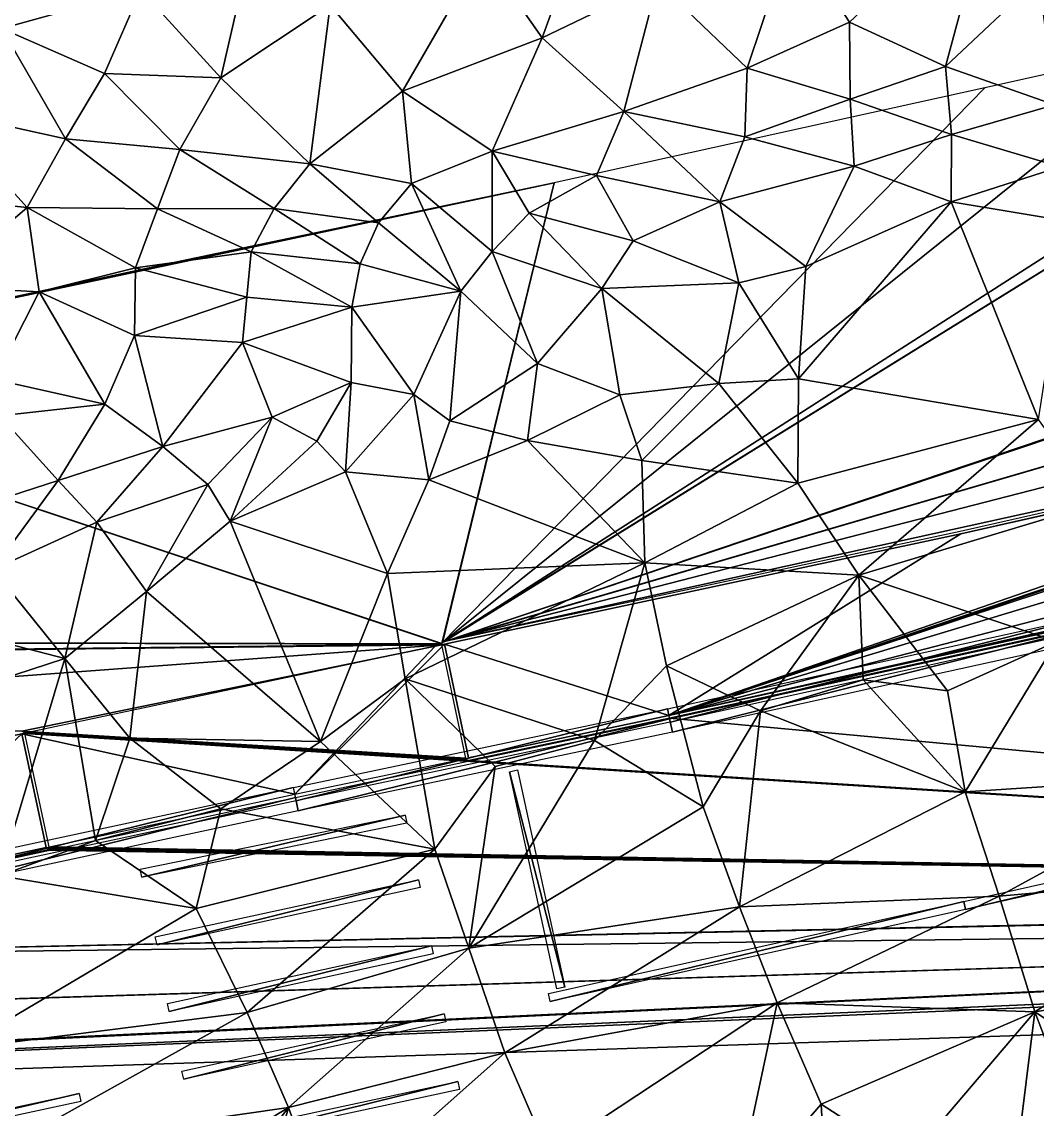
# Model space of a CAD drawing. Header units: metres. Extents: x -113 to 180, y -133 to 86.
# Drawn here: x 63 to 77.9, y 33.37 to 49.33 of the extents above; entities that cross this region are included whole.
import ezdxf

# ---------------------------------------------------------------- set-up
doc = ezdxf.new("R2010")
doc.units = ezdxf.units.M
for name, color, linetype, true_color in [('ACERA', 7, 'Continuous', 0xb9b3a6), ('ASFALTO', 7, 'Continuous', 0x4a4b4e), ('BORDILLO', 7, 'Continuous', 0xcfcac0), ('MARCA_VIAL', 7, 'Continuous', 0xe8e6e0), ('PODOTACTIL', 7, 'Continuous', 0xc7bda4), ('TERRENO', 7, 'Continuous', 0x9a9179)]:
    doc.layers.add(name, color=color, linetype=linetype, true_color=true_color)

msp = doc.modelspace()

# ---------------------------------------------------------------- linework, layer by layer
at = {"layer": 'ACERA'}
for points in [[(72.493, 39.149, 73.872), (109.558, 50.358, 71.788), (126.508, 57.016, 70.948)], [(91.573, 45.543, 72.929), (72.493, 39.149, 73.872), (126.508, 57.016, 70.948)], [(72.493, 39.149, 73.872), (96.03, 45.254, 72.53), (109.558, 50.358, 71.788)], [(91.573, 45.543, 72.929), (89.663, 44.953, 72.93), (72.493, 39.149, 73.872)], [(72.493, 39.149, 73.872), (87.307, 42.461, 72.983), (96.03, 45.254, 72.53)], [(89.663, 44.953, 72.93), (86.531, 44.006, 73.077), (72.493, 39.149, 73.872)], [(86.531, 44.006, 73.077), (76.778, 41.818, 73.64), (72.493, 39.149, 73.872)], [(86.531, 44.006, 73.077), (84.619, 43.594, 73.141), (76.778, 41.818, 73.64)], [(76.778, 41.818, 73.51), (84.619, 43.594, 73.011), (84.619, 43.594, 73.141)], [(76.778, 41.818, 73.51), (84.619, 43.594, 73.141), (76.778, 41.818, 73.64)], [(72.493, 39.149, 73.872), (81.884, 41.225, 73.33), (87.307, 42.461, 72.983)], [(76.778, 41.818, 73.64), (69.201, 40.196, 74.095), (72.493, 39.149, 73.872)], [(69.201, 40.196, 73.965), (76.778, 41.818, 73.51), (76.778, 41.818, 73.64)], [(69.201, 40.196, 73.965), (76.778, 41.818, 73.64), (69.201, 40.196, 74.095)], [(72.493, 39.149, 73.872), (78.861, 40.551, 73.524), (81.884, 41.225, 73.33)], [(78.861, 40.551, 73.394), (72.493, 39.149, 73.742), (72.493, 39.149, 73.872)], [(78.861, 40.551, 73.394), (72.493, 39.149, 73.872), (78.861, 40.551, 73.524)], [(69.201, 40.196, 74.095), (69.551, 38.531, 73.973), (72.493, 39.149, 73.872)], [(69.551, 38.531, 73.843), (69.201, 40.196, 73.965), (69.201, 40.196, 74.095)], [(69.551, 38.531, 73.843), (69.201, 40.196, 74.095), (69.551, 38.531, 73.973)], [(72.493, 39.149, 73.742), (69.551, 38.531, 73.843), (69.551, 38.531, 73.973)], [(72.493, 39.149, 73.742), (69.551, 38.531, 73.973), (72.493, 39.149, 73.872)], [(60.587, 36.622, 74.477), (63.352, 37.214, 74.33), (62.996, 38.88, 74.355)], [(60.587, 36.622, 74.477), (62.996, 38.88, 74.355), (62.126, 38.695, 74.422)], [(62.126, 38.695, 74.292), (62.996, 38.88, 74.225), (62.996, 38.88, 74.355)], [(62.126, 38.695, 74.292), (62.996, 38.88, 74.355), (62.126, 38.695, 74.422)], [(62.996, 38.88, 74.225), (63.352, 37.214, 74.2), (63.352, 37.214, 74.33)], [(62.996, 38.88, 74.225), (63.352, 37.214, 74.33), (62.996, 38.88, 74.355)], [(63.352, 37.214, 74.2), (60.587, 36.622, 74.347), (60.587, 36.622, 74.477)], [(63.352, 37.214, 74.2), (60.587, 36.622, 74.477), (63.352, 37.214, 74.33)], [(89.225, 35.364, 72.967), (85.934, 34.687, 73.16), (76.929, 32.656, 73.734)], [(89.225, 35.364, 72.967), (76.929, 32.656, 73.734), (89.4, 34.059, 73.035)], [(85.934, 34.687, 73.16), (81.741, 33.751, 73.442), (76.929, 32.656, 73.734)], [(71.22, 31.409, 73.997), (71.516, 30.067, 74.223), (89.4, 34.059, 73.035)], [(76.929, 32.656, 73.734), (71.22, 31.409, 73.997), (89.4, 34.059, 73.035)], [(71.516, 30.067, 74.223), (75.07, 30.85, 74.004), (89.4, 34.059, 73.035)], [(75.07, 30.85, 73.874), (89.4, 34.059, 72.905), (89.4, 34.059, 73.035)], [(75.07, 30.85, 73.874), (89.4, 34.059, 73.035), (75.07, 30.85, 74.004)], [(81.741, 33.751, 73.312), (76.929, 32.656, 73.604), (76.929, 32.656, 73.734)], [(81.741, 33.751, 73.312), (76.929, 32.656, 73.734), (81.741, 33.751, 73.442)]]:
    msp.add_3dface(points, dxfattribs=at)
at = {"layer": 'ASFALTO'}
for points in [[(145.291, 65.938, 69.79), (85.281, 50.203, 72.612), (69.189, 40.234, 73.977)], [(145.291, 65.938, 69.79), (69.189, 40.234, 73.977), (141.221, 64.462, 69.947)], [(69.189, 40.234, 73.977), (141.013, 64.384, 69.964), (141.221, 64.462, 69.947)], [(69.189, 40.234, 73.977), (106.132, 51.022, 71.98), (141.013, 64.384, 69.964)], [(69.189, 40.234, 73.977), (141.013, 64.384, 69.964), (141.013, 64.384, 69.964)], [(69.189, 40.234, 73.977), (69.192, 40.235, 73.977), (106.132, 51.022, 71.98)], [(69.192, 40.235, 73.977), (95.003, 46.88, 72.57), (106.132, 51.022, 71.98)], [(85.281, 50.203, 72.612), (84.447, 50.011, 72.617), (69.178, 40.229, 73.978)], [(85.281, 50.203, 72.612), (69.178, 40.229, 73.978), (69.181, 40.231, 73.978)], [(85.281, 50.203, 72.612), (69.181, 40.231, 73.978), (69.185, 40.233, 73.978)], [(85.281, 50.203, 72.612), (69.185, 40.233, 73.978), (69.189, 40.234, 73.977)], [(84.447, 50.011, 72.617), (80.128, 49.03, 72.812), (69.178, 40.229, 73.978)], [(80.128, 49.03, 72.812), (77.13, 48.362, 73.035), (69.175, 40.226, 73.978)], [(80.128, 49.03, 72.812), (69.175, 40.226, 73.978), (69.178, 40.229, 73.978)], [(77.13, 48.362, 73.035), (70.811, 46.97, 73.676), (69.172, 40.224, 73.978)], [(77.13, 48.362, 73.035), (69.172, 40.224, 73.978), (69.175, 40.226, 73.978)], [(70.811, 46.97, 73.676), (58.889, 44.44, 74.603), (57.414, 44.115, 74.412)], [(70.811, 46.97, 73.676), (57.414, 44.115, 74.412), (69.162, 40.207, 73.979)], [(70.811, 46.97, 73.676), (65.343, 45.821, 74.331), (58.889, 44.44, 74.603)], [(70.811, 46.97, 73.676), (69.162, 40.207, 73.979), (69.164, 40.211, 73.979)], [(70.811, 46.97, 73.676), (69.164, 40.211, 73.979), (69.165, 40.214, 73.979)], [(70.811, 46.97, 73.676), (69.165, 40.214, 73.979), (69.167, 40.218, 73.979)], [(70.811, 46.97, 73.676), (69.167, 40.218, 73.979), (69.169, 40.221, 73.979)], [(70.811, 46.97, 73.676), (69.169, 40.221, 73.979), (69.172, 40.224, 73.978)], [(69.192, 40.235, 73.977), (84.611, 43.633, 73.023), (95.003, 46.88, 72.57)], [(57.414, 44.115, 74.412), (29.911, 40.284, 75.798), (69.161, 40.203, 73.979)], [(57.414, 44.115, 74.412), (69.161, 40.203, 73.979), (69.162, 40.207, 73.979)], [(69.192, 40.235, 73.977), (76.77, 41.857, 73.521), (84.611, 43.633, 73.023)], [(69.192, 40.235, 73.977), (84.611, 43.633, 73.023), (84.611, 43.633, 73.023)], [(78.87, 40.512, 73.4), (72.502, 39.11, 73.75), (100.129, 36.556, 72.17)], [(29.911, 40.284, 75.798), (27.309, 39.717, 75.939), (69.161, 40.195, 73.979)], [(29.911, 40.284, 75.798), (69.161, 40.195, 73.979), (69.161, 40.199, 73.979)], [(29.911, 40.284, 75.798), (69.161, 40.199, 73.979), (69.161, 40.203, 73.979)], [(69.161, 40.192, 73.979), (69.161, 40.195, 73.979), (27.309, 39.717, 75.939)], [(69.162, 40.188, 73.979), (69.161, 40.192, 73.979), (27.309, 39.717, 75.939)], [(69.162, 40.188, 73.979), (27.309, 39.717, 75.939), (56.078, 39.22, 74.678)], [(69.162, 40.188, 73.979), (56.078, 39.22, 74.678), (56.082, 39.22, 74.677)], [(69.162, 40.188, 73.979), (56.082, 39.22, 74.677), (56.086, 39.22, 74.677)], [(69.162, 40.188, 73.979), (56.086, 39.22, 74.677), (62.999, 38.92, 74.238)], [(69.511, 38.522, 73.858), (69.162, 40.188, 73.979), (62.999, 38.92, 74.238)], [(56.086, 39.22, 74.677), (62.995, 38.92, 74.238), (62.999, 38.92, 74.238)], [(72.502, 39.109, 73.75), (69.559, 38.491, 73.852), (100.129, 36.556, 72.17)], [(72.502, 39.11, 73.75), (72.502, 39.109, 73.75), (100.129, 36.556, 72.17)], [(69.512, 38.519, 73.858), (69.511, 38.522, 73.858), (62.999, 38.92, 74.238)], [(69.514, 38.515, 73.857), (69.512, 38.519, 73.858), (62.999, 38.92, 74.238)], [(69.515, 38.511, 73.857), (69.514, 38.515, 73.857), (62.999, 38.92, 74.238)], [(69.517, 38.508, 73.857), (69.515, 38.511, 73.857), (62.999, 38.92, 74.238)], [(69.52, 38.505, 73.856), (69.517, 38.508, 73.857), (62.999, 38.92, 74.238)], [(69.523, 38.502, 73.856), (69.52, 38.505, 73.856), (62.999, 38.92, 74.238)], [(69.525, 38.499, 73.855), (69.523, 38.502, 73.856), (62.999, 38.92, 74.238)], [(69.529, 38.497, 73.855), (69.525, 38.499, 73.855), (62.999, 38.92, 74.238)], [(69.532, 38.495, 73.854), (69.529, 38.497, 73.855), (62.999, 38.92, 74.238)], [(69.536, 38.493, 73.854), (69.532, 38.495, 73.854), (62.999, 38.92, 74.238)], [(69.539, 38.492, 73.854), (69.536, 38.493, 73.854), (62.999, 38.92, 74.238)], [(69.543, 38.491, 73.853), (69.539, 38.492, 73.854), (62.999, 38.92, 74.238)], [(69.547, 38.491, 73.853), (69.543, 38.491, 73.853), (62.999, 38.92, 74.238)], [(69.547, 38.491, 73.853), (62.999, 38.92, 74.238), (63.003, 38.919, 74.237)], [(69.547, 38.491, 73.853), (63.003, 38.919, 74.237), (63.007, 38.918, 74.237)], [(69.547, 38.491, 73.853), (63.007, 38.918, 74.237), (63.011, 38.917, 74.237)], [(69.547, 38.491, 73.853), (63.011, 38.917, 74.237), (63.014, 38.915, 74.236)], [(69.547, 38.491, 73.853), (63.014, 38.915, 74.236), (63.017, 38.913, 74.236)], [(69.547, 38.491, 73.853), (63.017, 38.913, 74.236), (63.021, 38.911, 74.236)], [(69.547, 38.491, 73.853), (63.021, 38.911, 74.236), (63.024, 38.908, 74.235)], [(69.547, 38.491, 73.853), (63.024, 38.908, 74.235), (63.026, 38.906, 74.235)], [(69.547, 38.491, 73.853), (63.026, 38.906, 74.235), (63.029, 38.902, 74.235)], [(63.029, 38.902, 74.235), (63.031, 38.899, 74.235), (100.129, 36.556, 72.17)], [(69.547, 38.491, 73.853), (63.029, 38.902, 74.235), (100.129, 36.556, 72.17)], [(63.031, 38.899, 74.235), (63.032, 38.896, 74.234), (100.129, 36.556, 72.17)], [(63.032, 38.896, 74.234), (63.034, 38.892, 74.234), (100.129, 36.556, 72.17)], [(63.034, 38.892, 74.234), (63.035, 38.888, 74.234), (100.129, 36.556, 72.17)], [(63.035, 38.888, 74.234), (63.391, 37.223, 74.212), (100.129, 36.556, 72.17)], [(69.551, 38.491, 73.852), (69.547, 38.491, 73.853), (100.129, 36.556, 72.17)], [(69.555, 38.491, 73.852), (69.551, 38.491, 73.852), (100.129, 36.556, 72.17)], [(69.559, 38.491, 73.852), (69.555, 38.491, 73.852), (100.129, 36.556, 72.17)], [(63.383, 37.189, 74.212), (63.381, 37.186, 74.212), (100.129, 36.556, 72.17)], [(63.386, 37.192, 74.212), (63.383, 37.189, 74.212), (100.129, 36.556, 72.17)], [(63.388, 37.196, 74.212), (63.386, 37.192, 74.212), (100.129, 36.556, 72.17)], [(63.389, 37.199, 74.212), (63.388, 37.196, 74.212), (100.129, 36.556, 72.17)], [(63.391, 37.203, 74.212), (63.389, 37.199, 74.212), (100.129, 36.556, 72.17)], [(63.391, 37.223, 74.212), (63.392, 37.219, 74.212), (100.129, 36.556, 72.17)], [(63.392, 37.207, 74.212), (63.391, 37.203, 74.212), (100.129, 36.556, 72.17)], [(63.392, 37.219, 74.212), (63.392, 37.215, 74.212), (100.129, 36.556, 72.17)], [(63.392, 37.215, 74.212), (63.392, 37.211, 74.212), (100.129, 36.556, 72.17)], [(63.392, 37.211, 74.212), (63.392, 37.207, 74.212), (100.129, 36.556, 72.17)], [(63.361, 37.175, 74.212), (60.595, 36.583, 74.356), (56.174, 35.609, 74.602)], [(63.361, 37.175, 74.212), (56.174, 35.609, 74.602), (100.129, 36.556, 72.17)], [(63.364, 37.176, 74.212), (63.361, 37.175, 74.212), (100.129, 36.556, 72.17)], [(63.368, 37.177, 74.212), (63.364, 37.176, 74.212), (100.129, 36.556, 72.17)], [(63.372, 37.179, 74.212), (63.368, 37.177, 74.212), (100.129, 36.556, 72.17)], [(63.375, 37.181, 74.212), (63.372, 37.179, 74.212), (100.129, 36.556, 72.17)], [(63.378, 37.184, 74.212), (63.375, 37.181, 74.212), (100.129, 36.556, 72.17)], [(63.381, 37.186, 74.212), (63.378, 37.184, 74.212), (100.129, 36.556, 72.17)], [(56.174, 35.609, 74.602), (100.129, 36.552, 72.17), (100.129, 36.556, 72.17)], [(100.129, 36.548, 72.17), (100.129, 36.552, 72.17), (56.174, 35.609, 74.602)], [(100.129, 36.543, 72.17), (100.129, 36.548, 72.17), (56.174, 35.609, 74.602)], [(100.197, 36.152, 72.159), (100.129, 36.543, 72.17), (56.174, 35.609, 74.602)], [(100.197, 36.151, 72.159), (34.175, 33.022, 75.879), (34.173, 33.018, 75.879)], [(100.197, 36.151, 72.159), (34.173, 33.018, 75.879), (89.221, 35.404, 72.846)], [(100.197, 36.151, 72.159), (51.745, 34.647, 74.812), (34.175, 33.041, 75.879)], [(100.197, 36.151, 72.159), (34.175, 33.041, 75.879), (34.176, 33.037, 75.879)], [(100.197, 36.151, 72.159), (34.176, 33.03, 75.879), (34.175, 33.026, 75.879)], [(100.197, 36.151, 72.159), (34.175, 33.026, 75.879), (34.175, 33.022, 75.879)], [(100.197, 36.151, 72.159), (34.176, 33.037, 75.879), (34.176, 33.034, 75.879)], [(100.197, 36.151, 72.159), (34.176, 33.034, 75.879), (34.176, 33.03, 75.879)], [(100.197, 36.151, 72.159), (51.749, 34.647, 74.812), (51.745, 34.647, 74.812)], [(100.197, 36.151, 72.159), (51.753, 34.648, 74.812), (51.749, 34.647, 74.812)], [(100.197, 36.151, 72.159), (56.174, 35.609, 74.602), (51.753, 34.648, 74.812)], [(100.197, 36.151, 72.159), (100.197, 36.152, 72.159), (56.174, 35.609, 74.602)], [(100.197, 36.151, 72.159), (56.174, 35.609, 74.602), (56.174, 35.609, 74.602)], [(34.173, 33.018, 75.879), (89.217, 35.403, 72.846), (89.221, 35.404, 72.846)], [(34.173, 33.018, 75.879), (88.87, 35.335, 72.876), (89.217, 35.403, 72.846)], [(34.173, 33.018, 75.879), (85.926, 34.726, 73.038), (88.869, 35.335, 72.876)], [(34.173, 33.018, 75.879), (88.869, 35.335, 72.876), (88.87, 35.335, 72.876)], [(34.173, 33.018, 75.879), (72.226, 31.683, 73.823), (85.926, 34.726, 73.038)], [(34.173, 33.018, 75.879), (85.926, 34.726, 73.038), (85.926, 34.726, 73.038)], [(72.226, 31.683, 73.823), (81.732, 33.79, 73.321), (85.926, 34.726, 73.038)], [(67.426, 22.351, 74.212), (73.981, 23.836, 74.212), (89.387, 34.015, 72.917)], [(67.426, 22.351, 74.212), (89.387, 34.015, 72.917), (75.079, 30.811, 73.893)], [(73.981, 23.836, 74.212), (85.624, 26.421, 72.812), (89.387, 34.015, 72.917)], [(72.226, 31.683, 73.823), (76.92, 32.695, 73.612), (81.732, 33.79, 73.321)], [(72.226, 31.683, 73.823), (81.732, 33.79, 73.321), (81.732, 33.79, 73.321)]]:
    msp.add_3dface(points, dxfattribs=at)
at = {"layer": 'BORDILLO'}
for points in [[(72.515, 39.051, 73.873), (72.472, 39.246, 73.891), (78.839, 40.649, 73.54)], [(72.515, 39.051, 73.873), (78.839, 40.649, 73.54), (78.882, 40.454, 73.52)], [(72.546, 38.904, 73.859), (72.503, 39.1, 73.877), (78.872, 40.503, 73.527)], [(72.546, 38.904, 73.859), (78.872, 40.503, 73.527), (78.915, 40.307, 73.499)], [(67.023, 37.897, 74.094), (66.982, 38.093, 74.11), (72.473, 39.246, 73.891)], [(67.023, 37.897, 74.094), (72.473, 39.246, 73.891), (72.514, 39.051, 73.873)], [(67.054, 37.751, 74.081), (67.013, 37.946, 74.098), (72.504, 39.1, 73.877)], [(67.054, 37.751, 74.081), (72.504, 39.1, 73.877), (72.546, 38.904, 73.859)], [(60.608, 36.525, 74.479), (60.566, 36.72, 74.496), (66.981, 38.093, 74.11)], [(60.608, 36.525, 74.479), (66.981, 38.093, 74.11), (67.023, 37.898, 74.094)], [(60.639, 36.378, 74.467), (60.598, 36.574, 74.483), (67.012, 37.946, 74.098)], [(60.639, 36.378, 74.467), (67.012, 37.946, 74.098), (67.054, 37.751, 74.081)], [(76.919, 32.705, 73.739), (76.874, 32.9, 73.719), (81.686, 33.995, 73.436)], [(76.951, 32.559, 73.756), (76.907, 32.754, 73.734), (81.718, 33.849, 73.445)], [(76.919, 32.705, 73.739), (81.686, 33.995, 73.436), (81.73, 33.8, 73.449)], [(76.951, 32.559, 73.756), (81.718, 33.849, 73.445), (81.763, 33.653, 73.458)]]:
    msp.add_3dface(points, dxfattribs=at)
at = {"layer": 'MARCA_VIAL'}
for points in [[(70.156, 38.326, 73.82), (70.273, 38.351, 73.82), (70.966, 35.163, 73.762)], [(70.156, 38.326, 73.82), (70.966, 35.163, 73.762), (70.849, 35.137, 73.768)], [(76.848, 36.303, 73.449), (76.822, 36.42, 73.448), (85.415, 38.351, 72.955)], [(76.848, 36.303, 73.449), (85.415, 38.351, 72.955), (85.441, 38.234, 72.954)], [(64.758, 36.779, 74.118), (64.734, 36.896, 74.132), (68.625, 37.689, 73.878)], [(64.758, 36.779, 74.118), (68.625, 37.689, 73.878), (68.649, 37.572, 73.869)], [(68.817, 36.741, 73.842), (64.981, 35.786, 74.057), (64.955, 35.904, 74.056)], [(68.817, 36.741, 73.842), (68.842, 36.624, 73.843), (64.981, 35.786, 74.057)], [(70.752, 34.954, 73.776), (70.726, 35.072, 73.775), (76.822, 36.42, 73.448)], [(70.752, 34.954, 73.776), (76.822, 36.42, 73.448), (76.848, 36.303, 73.449)], [(65.159, 34.807, 74.071), (65.133, 34.924, 74.069), (69.01, 35.769, 73.85)], [(65.159, 34.807, 74.071), (69.01, 35.769, 73.85), (69.035, 35.651, 73.851)], [(69.196, 34.772, 73.86), (65.372, 33.812, 74.081), (65.346, 33.929, 74.08)], [(69.196, 34.772, 73.86), (69.221, 34.655, 73.861), (65.372, 33.812, 74.081)], [(65.557, 32.829, 74.091), (65.532, 32.946, 74.09), (69.395, 33.781, 73.868)], [(65.557, 32.829, 74.091), (69.395, 33.781, 73.868), (69.421, 33.663, 73.869)], [(56.496, 31.902, 74.534), (56.471, 32.019, 74.531), (63.838, 33.604, 74.154)], [(56.496, 31.902, 74.534), (63.838, 33.604, 74.154), (63.863, 33.487, 74.155)]]:
    msp.add_3dface(points, dxfattribs=at)
at = {"layer": 'PODOTACTIL'}
for points in [[(69.061, 40.166, 74.118), (62.996, 38.88, 74.37), (67.002, 37.995, 74.107)], [(67.002, 37.995, 74.107), (69.551, 38.531, 73.988), (69.201, 40.196, 74.11)], [(67.002, 37.995, 74.107), (69.201, 40.196, 74.11), (69.061, 40.166, 74.118)], [(62.996, 38.88, 74.37), (63.352, 37.214, 74.345), (67.002, 37.995, 74.107)]]:
    msp.add_3dface(points, dxfattribs=at)
at = {"layer": 'TERRENO'}
for points in [[(71.524, 51.554, 73.2), (69.756, 50.347, 73.4), (70.635, 49.097, 73.4)], [(71.524, 51.554, 73.2), (70.635, 49.097, 73.4), (72.326, 49.914, 73.2)], [(74.304, 50.623, 73), (75.145, 49.324, 73), (77.268, 51.329, 72.8)], [(75.145, 49.324, 73), (76.553, 48.677, 73), (77.268, 51.329, 72.8)], [(76.553, 48.677, 73), (77.93, 49.972, 72.8), (77.268, 51.329, 72.8)], [(61.301, 49.834, 74), (62.701, 49.231, 74), (63.588, 50.944, 73.8)], [(62.701, 49.231, 74), (64.743, 49.8, 73.8), (63.588, 50.944, 73.8)], [(64.743, 49.8, 73.8), (65.916, 48.51, 73.8), (66.44, 50.79, 73.6)], [(65.916, 48.51, 73.8), (67.522, 49.575, 73.6), (66.44, 50.79, 73.6)], [(73.643, 48.649, 73.2), (74.304, 50.623, 73), (72.326, 49.914, 73.2)], [(75.145, 49.324, 73), (74.304, 50.623, 73), (73.643, 48.649, 73.2)], [(69.756, 50.347, 73.4), (67.522, 49.575, 73.6), (68.583, 48.314, 73.6)], [(69.756, 50.347, 73.4), (68.583, 48.314, 73.6), (70.635, 49.097, 73.4)], [(76.553, 48.677, 73), (78.152, 48.111, 73), (77.93, 49.972, 72.8)], [(64.743, 49.8, 73.8), (62.701, 49.231, 74), (64.21, 48.571, 74)], [(65.916, 48.51, 73.8), (64.743, 49.8, 73.8), (64.21, 48.571, 74)], [(70.635, 49.097, 73.4), (71.832, 48.013, 73.4), (72.326, 49.914, 73.2)], [(71.832, 48.013, 73.4), (73.643, 48.649, 73.2), (72.326, 49.914, 73.2)], [(67.224, 47.249, 73.8), (67.522, 49.575, 73.6), (65.916, 48.51, 73.8)], [(67.522, 49.575, 73.6), (67.224, 47.249, 73.8), (68.583, 48.314, 73.6)], [(75.152, 48.197, 73.2), (75.145, 49.324, 73), (73.643, 48.649, 73.2)], [(76.553, 48.677, 73), (75.145, 49.324, 73), (75.152, 48.197, 73.2)], [(61.795, 48.02, 74.2), (63.637, 47.613, 74.2), (62.701, 49.231, 74)], [(62.701, 49.231, 74), (63.637, 47.613, 74.2), (64.21, 48.571, 74)], [(68.583, 48.314, 73.6), (69.898, 47.432, 73.6), (70.635, 49.097, 73.4)], [(69.898, 47.432, 73.6), (71.832, 48.013, 73.4), (70.635, 49.097, 73.4)], [(63.637, 47.613, 74.2), (65.314, 47.456, 74), (64.21, 48.571, 74)], [(65.314, 47.456, 74), (65.916, 48.51, 73.8), (64.21, 48.571, 74)], [(73.606, 47.641, 73.4), (73.643, 48.649, 73.2), (71.832, 48.013, 73.4)], [(73.606, 47.641, 73.4), (75.152, 48.197, 73.2), (73.643, 48.649, 73.2)], [(76.553, 48.677, 73), (75.152, 48.197, 73.2), (76.643, 47.677, 73.2)], [(78.152, 48.111, 73), (76.553, 48.677, 73), (76.643, 47.677, 73.2)], [(65.314, 47.456, 74), (67.224, 47.249, 73.8), (65.916, 48.51, 73.8)], [(67.224, 47.249, 73.8), (68.714, 46.96, 73.8), (68.583, 48.314, 73.6)], [(68.583, 48.314, 73.6), (68.714, 46.96, 73.8), (69.898, 47.432, 73.6)], [(75.215, 47.214, 73.4), (75.152, 48.197, 73.2), (73.606, 47.641, 73.4)], [(75.152, 48.197, 73.2), (75.215, 47.214, 73.4), (76.643, 47.677, 73.2)], [(78.152, 48.111, 73), (76.643, 47.677, 73.2), (78.236, 47.202, 73.2)], [(63.076, 46.605, 74.4), (61.795, 48.02, 74.2), (61.5, 46.767, 74.4)], [(63.637, 47.613, 74.2), (61.795, 48.02, 74.2), (63.076, 46.605, 74.4)], [(69.898, 47.432, 73.6), (71.43, 47.075, 73.6), (71.832, 48.013, 73.4)], [(71.43, 47.075, 73.6), (73.243, 46.691, 73.6), (71.832, 48.013, 73.4)], [(73.243, 46.691, 73.6), (73.606, 47.641, 73.4), (71.832, 48.013, 73.4)], [(64.989, 46.588, 74.2), (63.637, 47.613, 74.2), (63.076, 46.605, 74.4)], [(65.314, 47.456, 74), (63.637, 47.613, 74.2), (64.989, 46.588, 74.2)], [(75.215, 47.214, 73.4), (73.606, 47.641, 73.4), (73.243, 46.691, 73.6)], [(75.215, 47.214, 73.4), (76.637, 46.691, 73.4), (76.643, 47.677, 73.2)], [(76.643, 47.677, 73.2), (76.637, 46.691, 73.4), (78.236, 47.202, 73.2)], [(66.699, 46.593, 74), (65.314, 47.456, 74), (64.989, 46.588, 74.2)], [(66.699, 46.593, 74), (67.224, 47.249, 73.8), (65.314, 47.456, 74)], [(68.714, 46.96, 73.8), (69.902, 45.959, 74), (69.898, 47.432, 73.6)], [(69.898, 47.432, 73.6), (70.442, 46.523, 73.8), (71.43, 47.075, 73.6)], [(69.902, 45.959, 74), (70.442, 46.523, 73.8), (69.898, 47.432, 73.6)], [(66.699, 46.593, 74), (68.233, 46.381, 74), (67.224, 47.249, 73.8)], [(68.233, 46.381, 74), (68.714, 46.96, 73.8), (67.224, 47.249, 73.8)], [(74.502, 45.74, 73.6), (75.215, 47.214, 73.4), (73.243, 46.691, 73.6)], [(75.215, 47.214, 73.4), (74.502, 45.74, 73.6), (76.637, 46.691, 73.4)], [(76.637, 46.691, 73.4), (78.367, 46.403, 73.4), (78.236, 47.202, 73.2)], [(68.714, 46.96, 73.8), (68.233, 46.381, 74), (69.44, 45.378, 74.2)], [(68.714, 46.96, 73.8), (69.44, 45.378, 74.2), (69.902, 45.959, 74)], [(70.442, 46.523, 73.8), (71.97, 46.118, 73.8), (71.43, 47.075, 73.6)], [(71.97, 46.118, 73.8), (73.243, 46.691, 73.6), (71.43, 47.075, 73.6)], [(61.727, 45.452, 74.6), (63.076, 46.605, 74.4), (61.5, 46.767, 74.4)], [(71.97, 46.118, 73.8), (73.522, 45.499, 73.8), (73.243, 46.691, 73.6)], [(73.522, 45.499, 73.8), (74.502, 45.74, 73.6), (73.243, 46.691, 73.6)], [(77.919, 43.495, 73.4), (76.637, 46.691, 73.4), (74.397, 44.092, 73.6)], [(76.637, 46.691, 73.4), (74.502, 45.74, 73.6), (74.397, 44.092, 73.6)], [(78.367, 46.403, 73.4), (76.637, 46.691, 73.4), (77.919, 43.495, 73.4)], [(63.252, 45.369, 74.6), (63.076, 46.605, 74.4), (61.727, 45.452, 74.6)], [(64.663, 45.721, 74.4), (64.989, 46.588, 74.2), (63.076, 46.605, 74.4)], [(63.252, 45.369, 74.6), (64.663, 45.721, 74.4), (63.076, 46.605, 74.4)], [(64.989, 46.588, 74.2), (64.663, 45.721, 74.4), (66.362, 45.954, 74.2)], [(66.699, 46.593, 74), (64.989, 46.588, 74.2), (66.362, 45.954, 74.2)], [(67.962, 45.777, 74.2), (66.699, 46.593, 74), (66.362, 45.954, 74.2)], [(68.233, 46.381, 74), (66.699, 46.593, 74), (67.962, 45.777, 74.2)], [(70.442, 46.523, 73.8), (69.902, 45.959, 74), (71.511, 45.418, 74)], [(71.97, 46.118, 73.8), (70.442, 46.523, 73.8), (71.511, 45.418, 74)], [(68.233, 46.381, 74), (67.962, 45.777, 74.2), (69.44, 45.378, 74.2)], [(73.522, 45.499, 73.8), (71.97, 46.118, 73.8), (71.511, 45.418, 74)], [(64.663, 45.721, 74.4), (66.298, 45.288, 74.4), (66.362, 45.954, 74.2)], [(66.298, 45.288, 74.4), (67.838, 45.144, 74.4), (66.362, 45.954, 74.2)], [(67.838, 45.144, 74.4), (67.962, 45.777, 74.2), (66.362, 45.954, 74.2)], [(69.902, 45.959, 74), (69.44, 45.378, 74.2), (70.567, 44.318, 74.2)], [(69.902, 45.959, 74), (70.567, 44.318, 74.2), (71.511, 45.418, 74)], [(64.65, 44.729, 74.6), (64.663, 45.721, 74.4), (63.252, 45.369, 74.6)], [(64.65, 44.729, 74.6), (66.298, 45.288, 74.4), (64.663, 45.721, 74.4)], [(69.44, 45.378, 74.2), (67.962, 45.777, 74.2), (67.838, 45.144, 74.4)], [(74.502, 45.74, 73.6), (73.522, 45.499, 73.8), (74.397, 44.092, 73.6)], [(73.226, 44.021, 73.8), (73.522, 45.499, 73.8), (71.511, 45.418, 74)], [(73.522, 45.499, 73.8), (73.226, 44.021, 73.8), (74.397, 44.092, 73.6)], [(62.597, 44.084, 74.8), (63.252, 45.369, 74.6), (61.727, 45.452, 74.6)], [(63.252, 45.369, 74.6), (62.597, 44.084, 74.8), (64.213, 43.718, 74.8)], [(64.65, 44.729, 74.6), (63.252, 45.369, 74.6), (64.213, 43.718, 74.8)], [(69.44, 45.378, 74.2), (67.838, 45.144, 74.4), (68.748, 43.864, 74.4)], [(69.44, 45.378, 74.2), (68.748, 43.864, 74.4), (69.277, 43.477, 74.2)], [(70.567, 44.318, 74.2), (69.44, 45.378, 74.2), (69.277, 43.477, 74.2)], [(70.567, 44.318, 74.2), (71.773, 43.855, 74), (71.511, 45.418, 74)], [(71.773, 43.855, 74), (73.226, 44.021, 73.8), (71.511, 45.418, 74)], [(66.298, 45.288, 74.4), (64.65, 44.729, 74.6), (66.234, 44.623, 74.6)], [(67.838, 45.144, 74.4), (66.298, 45.288, 74.4), (66.234, 44.623, 74.6)], [(67.828, 44.039, 74.6), (67.838, 45.144, 74.4), (66.234, 44.623, 74.6)], [(67.838, 45.144, 74.4), (67.828, 44.039, 74.6), (68.748, 43.864, 74.4)], [(65.067, 43.1, 74.6), (64.65, 44.729, 74.6), (64.213, 43.718, 74.8)], [(64.65, 44.729, 74.6), (65.067, 43.1, 74.6), (66.234, 44.623, 74.6)], [(66.234, 44.623, 74.6), (65.067, 43.1, 74.6), (66.673, 43.531, 74.6)], [(67.828, 44.039, 74.6), (66.234, 44.623, 74.6), (66.673, 43.531, 74.6)], [(70.42, 43.186, 74), (70.567, 44.318, 74.2), (69.277, 43.477, 74.2)], [(70.42, 43.186, 74), (71.773, 43.855, 74), (70.567, 44.318, 74.2)], [(62.597, 44.084, 74.8), (62.67, 43.549, 74.8), (64.213, 43.718, 74.8)], [(73.226, 44.021, 73.8), (74.385, 42.56, 73.6), (74.397, 44.092, 73.6)], [(74.385, 42.56, 73.6), (77.919, 43.495, 73.4), (74.397, 44.092, 73.6)], [(67.325, 43.175, 74.4), (67.828, 44.039, 74.6), (66.673, 43.531, 74.6)], [(67.828, 44.039, 74.6), (67.325, 43.175, 74.4), (67.749, 42.728, 74.2)], [(67.828, 44.039, 74.6), (67.749, 42.728, 74.2), (68.748, 43.864, 74.4)], [(73.226, 44.021, 73.8), (71.773, 43.855, 74), (72.095, 42.891, 73.8)], [(74.385, 42.56, 73.6), (73.226, 44.021, 73.8), (72.095, 42.891, 73.8)], [(68.748, 43.864, 74.4), (67.749, 42.728, 74.2), (68.971, 42.608, 74)], [(68.748, 43.864, 74.4), (68.971, 42.608, 74), (69.277, 43.477, 74.2)], [(71.773, 43.855, 74), (70.42, 43.186, 74), (72.095, 42.891, 73.8)], [(62.67, 43.549, 74.8), (63.532, 42.601, 74.6), (64.213, 43.718, 74.8)], [(63.532, 42.601, 74.6), (65.067, 43.1, 74.6), (64.213, 43.718, 74.8)], [(63.532, 42.601, 74.6), (62.67, 43.549, 74.8), (61.913, 42.074, 74.6)], [(65.067, 43.1, 74.6), (65.727, 42.539, 74.4), (66.673, 43.531, 74.6)], [(65.727, 42.539, 74.4), (66.053, 42.003, 74.2), (66.673, 43.531, 74.6)], [(66.053, 42.003, 74.2), (67.325, 43.175, 74.4), (66.673, 43.531, 74.6)], [(68.971, 42.608, 74), (70.42, 43.186, 74), (69.277, 43.477, 74.2)], [(77.919, 43.495, 73.4), (74.385, 42.56, 73.6), (75.281, 41.208, 73.6)], [(78.804, 42.271, 73.4), (77.919, 43.495, 73.4), (75.281, 41.208, 73.6)], [(64.096, 41.989, 74.4), (65.067, 43.1, 74.6), (63.532, 42.601, 74.6)], [(65.067, 43.1, 74.6), (64.096, 41.989, 74.4), (65.727, 42.539, 74.4)], [(67.749, 42.728, 74.2), (67.325, 43.175, 74.4), (66.053, 42.003, 74.2)], [(70.42, 43.186, 74), (68.971, 42.608, 74), (72.141, 41.391, 73.8)], [(70.42, 43.186, 74), (72.141, 41.391, 73.8), (72.095, 42.891, 73.8)], [(72.141, 41.391, 73.8), (74.385, 42.56, 73.6), (72.095, 42.891, 73.8)], [(68.365, 41.233, 74), (67.749, 42.728, 74.2), (66.053, 42.003, 74.2)], [(67.749, 42.728, 74.2), (68.365, 41.233, 74), (68.971, 42.608, 74)], [(62.572, 41.292, 74.4), (63.532, 42.601, 74.6), (61.913, 42.074, 74.6)], [(62.572, 41.292, 74.4), (64.096, 41.989, 74.4), (63.532, 42.601, 74.6)], [(65.727, 42.539, 74.4), (64.096, 41.989, 74.4), (64.827, 40.968, 74.2)], [(66.053, 42.003, 74.2), (65.727, 42.539, 74.4), (64.827, 40.968, 74.2)], [(68.971, 42.608, 74), (68.365, 41.233, 74), (72.141, 41.391, 73.8)], [(74.385, 42.56, 73.6), (72.141, 41.391, 73.8), (75.281, 41.208, 73.6)], [(78.181, 40.239, 73.4), (78.804, 42.271, 73.4), (75.281, 41.208, 73.6)], [(64.096, 41.989, 74.4), (62.572, 41.292, 74.4), (63.629, 39.988, 74.2)], [(64.096, 41.989, 74.4), (63.629, 39.988, 74.2), (64.827, 40.968, 74.2)], [(66.053, 42.003, 74.2), (64.827, 40.968, 74.2), (67.379, 38.77, 74)], [(68.365, 41.233, 74), (66.053, 42.003, 74.2), (67.379, 38.77, 74)], [(68.365, 41.233, 74), (68.624, 39.689, 74), (72.141, 41.391, 73.8)], [(68.624, 39.689, 74), (71.403, 38.786, 73.8), (72.141, 41.391, 73.8)], [(72.141, 41.391, 73.8), (71.403, 38.786, 73.8), (72.459, 39.879, 73.8)], [(75.281, 41.208, 73.6), (72.141, 41.391, 73.8), (72.459, 39.879, 73.8)], [(62.572, 41.292, 74.4), (61.204, 40.611, 74.4), (63.629, 39.988, 74.2)], [(68.624, 39.689, 74), (68.365, 41.233, 74), (67.379, 38.77, 74)], [(73.837, 39.219, 73.6), (75.281, 41.208, 73.6), (72.459, 39.879, 73.8)], [(73.837, 39.219, 73.6), (75.344, 39.675, 73.6), (75.281, 41.208, 73.6)], [(75.344, 39.675, 73.6), (76.581, 39.511, 73.4), (75.281, 41.208, 73.6)], [(76.581, 39.511, 73.4), (78.181, 40.239, 73.4), (75.281, 41.208, 73.6)], [(63.629, 39.988, 74.2), (64.582, 38.819, 74.2), (64.827, 40.968, 74.2)], [(64.827, 40.968, 74.2), (64.582, 38.819, 74.2), (67.379, 38.77, 74)], [(61.204, 40.611, 74.4), (60.958, 39.117, 74.4), (63.629, 39.988, 74.2)], [(76.844, 38.031, 73.4), (78.181, 40.239, 73.4), (76.581, 39.511, 73.4)], [(78.181, 40.239, 73.4), (76.844, 38.031, 73.4), (80.6, 38.277, 73.2)], [(63.629, 39.988, 74.2), (60.958, 39.117, 74.4), (62.67, 36.797, 74.2)], [(64.08, 37.318, 74.2), (63.629, 39.988, 74.2), (62.67, 36.797, 74.2)], [(64.08, 37.318, 74.2), (64.582, 38.819, 74.2), (63.629, 39.988, 74.2)], [(71.403, 38.786, 73.8), (72.998, 37.81, 73.6), (72.459, 39.879, 73.8)], [(72.998, 37.81, 73.6), (73.837, 39.219, 73.6), (72.459, 39.879, 73.8)], [(69.058, 37.189, 73.8), (68.624, 39.689, 74), (67.379, 38.77, 74)], [(71.403, 38.786, 73.8), (68.624, 39.689, 74), (69.943, 38.401, 73.8)], [(68.624, 39.689, 74), (69.058, 37.189, 73.8), (69.943, 38.401, 73.8)], [(75.344, 39.675, 73.6), (73.837, 39.219, 73.6), (76.844, 38.031, 73.4)], [(75.344, 39.675, 73.6), (76.844, 38.031, 73.4), (76.581, 39.511, 73.4)], [(73.837, 39.219, 73.6), (72.998, 37.81, 73.6), (73.528, 36.34, 73.6)], [(76.844, 38.031, 73.4), (73.837, 39.219, 73.6), (73.528, 36.34, 73.6)], [(64.582, 38.819, 74.2), (64.08, 37.318, 74.2), (65.919, 37.78, 74)], [(64.582, 38.819, 74.2), (65.919, 37.78, 74), (67.379, 38.77, 74)], [(69.557, 35.735, 73.8), (71.403, 38.786, 73.8), (69.943, 38.401, 73.8)], [(71.403, 38.786, 73.8), (69.557, 35.735, 73.8), (72.998, 37.81, 73.6)], [(65.919, 37.78, 74), (69.058, 37.189, 73.8), (67.379, 38.77, 74)], [(69.058, 37.189, 73.8), (69.557, 35.735, 73.8), (69.943, 38.401, 73.8)], [(76.844, 38.031, 73.4), (77.342, 36.497, 73.4), (80.6, 38.277, 73.2)], [(77.342, 36.497, 73.4), (81.024, 36.829, 73.2), (80.6, 38.277, 73.2)], [(77.342, 36.497, 73.4), (76.844, 38.031, 73.4), (73.528, 36.34, 73.6)], [(64.08, 37.318, 74.2), (65.557, 36.319, 74), (65.919, 37.78, 74)], [(65.557, 36.319, 74), (69.058, 37.189, 73.8), (65.919, 37.78, 74)], [(72.998, 37.81, 73.6), (69.557, 35.735, 73.8), (73.528, 36.34, 73.6)], [(65.557, 36.319, 74), (64.08, 37.318, 74.2), (62.67, 36.797, 74.2)], [(69.058, 37.189, 73.8), (65.557, 36.319, 74), (66.303, 34.79, 74)], [(69.557, 35.735, 73.8), (69.058, 37.189, 73.8), (66.303, 34.79, 74)], [(65.557, 36.319, 74), (62.67, 36.797, 74.2), (62.071, 34.26, 74.2)], [(81.024, 36.829, 73.2), (77.342, 36.497, 73.4), (77.865, 34.799, 73.4)], [(81.45, 35.37, 73.2), (81.024, 36.829, 73.2), (77.865, 34.799, 73.4)], [(74.085, 34.935, 73.6), (77.342, 36.497, 73.4), (73.528, 36.34, 73.6)], [(77.342, 36.497, 73.4), (74.085, 34.935, 73.6), (77.865, 34.799, 73.4)], [(66.303, 34.79, 74), (65.557, 36.319, 74), (62.071, 34.26, 74.2)], [(69.557, 35.735, 73.8), (70.084, 34.198, 73.8), (73.528, 36.34, 73.6)], [(70.084, 34.198, 73.8), (74.085, 34.935, 73.6), (73.528, 36.34, 73.6)], [(66.913, 33.397, 74), (69.557, 35.735, 73.8), (66.303, 34.79, 74)], [(70.084, 34.198, 73.8), (69.557, 35.735, 73.8), (66.913, 33.397, 74)], [(79.917, 33.447, 73.4), (81.45, 35.37, 73.2), (77.865, 34.799, 73.4)], [(70.084, 34.198, 73.8), (70.727, 32.719, 73.8), (74.085, 34.935, 73.6)], [(70.727, 32.719, 73.8), (73.453, 31.972, 73.8), (74.085, 34.935, 73.6)], [(74.085, 34.935, 73.6), (73.453, 31.972, 73.8), (74.73, 33.447, 73.6)], [(74.085, 34.935, 73.6), (74.73, 33.447, 73.6), (77.865, 34.799, 73.4)], [(77.865, 34.799, 73.4), (74.73, 33.447, 73.6), (76.006, 32.62, 73.6)], [(77.61, 32.747, 73.6), (77.865, 34.799, 73.4), (76.006, 32.62, 73.6)], [(77.61, 32.747, 73.6), (78.419, 33.354, 73.4), (77.865, 34.799, 73.4)], [(78.419, 33.354, 73.4), (79.917, 33.447, 73.4), (77.865, 34.799, 73.4)], [(62.726, 32.797, 74.2), (66.303, 34.79, 74), (62.071, 34.26, 74.2)], [(62.726, 32.797, 74.2), (66.913, 33.397, 74), (66.303, 34.79, 74)], [(70.084, 34.198, 73.8), (66.913, 33.397, 74), (67.459, 31.865, 74)], [(70.727, 32.719, 73.8), (70.084, 34.198, 73.8), (67.459, 31.865, 74)], [(66.913, 33.397, 74), (62.726, 32.797, 74.2), (63.322, 31.214, 74.2)], [(64.425, 30.171, 74.2), (66.913, 33.397, 74), (63.322, 31.214, 74.2)], [(66.913, 33.397, 74), (64.425, 30.171, 74.2), (65.995, 30.095, 74.2)], [(67.459, 31.865, 74), (66.913, 33.397, 74), (65.995, 30.095, 74.2)], [(73.453, 31.972, 73.8), (74.845, 31.27, 73.8), (74.73, 33.447, 73.6)], [(74.73, 33.447, 73.6), (74.845, 31.27, 73.8), (76.006, 32.62, 73.6)]]:
    msp.add_3dface(points, dxfattribs=at)

doc.saveas('drawing.dxf')
